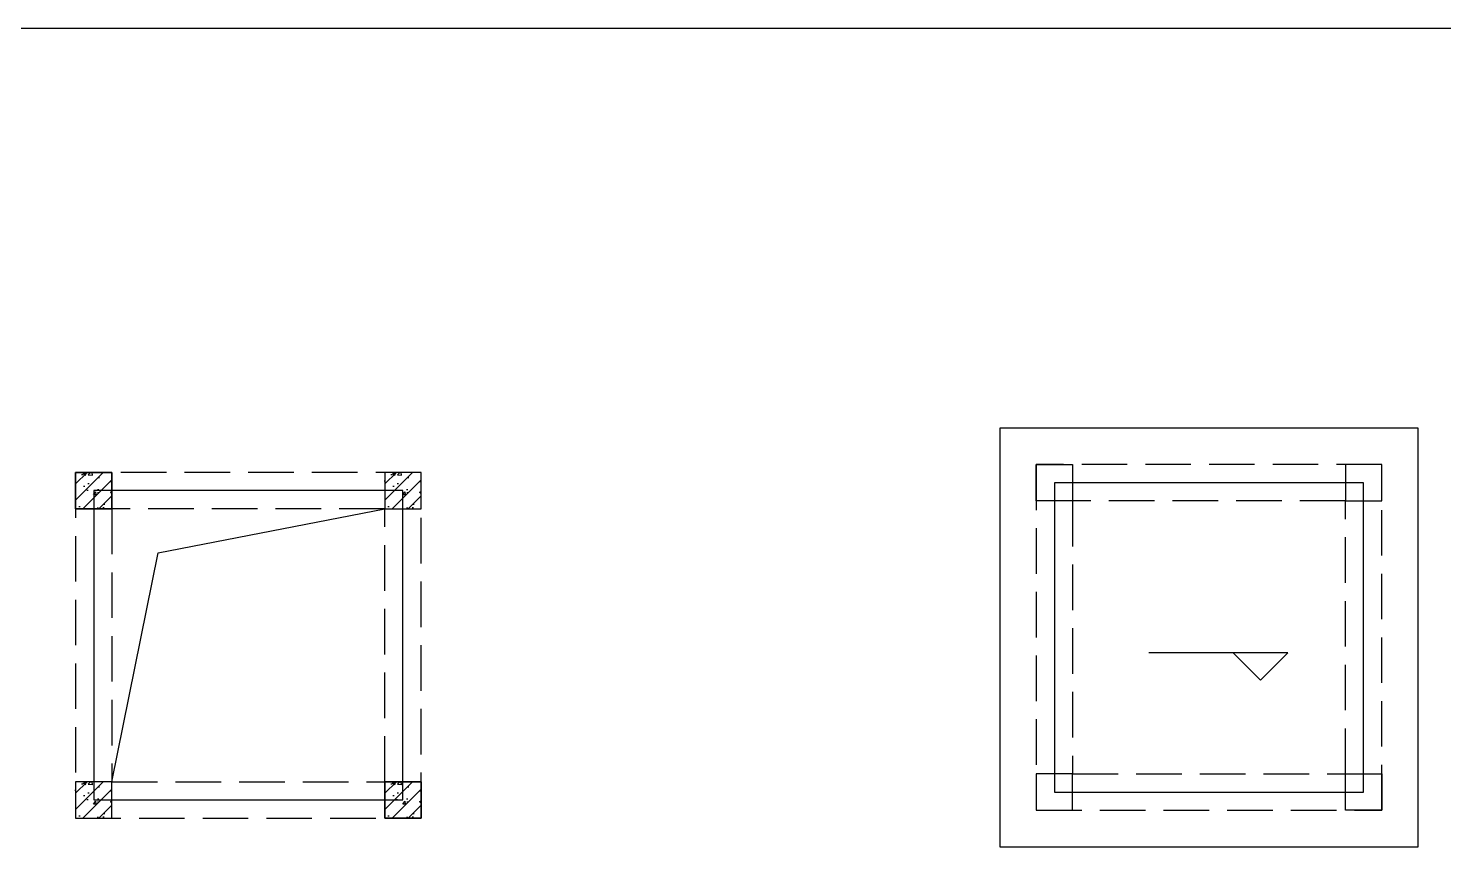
# Model space of a CAD drawing. Extents: x -737978 to 768813, y -372247 to 1140308.
# Drawn here: x -601390 to -593610, y -329513 to -325016 of the extents above; entities that cross this region are included whole.
import ezdxf

# ---------------------------------------------------------------- set-up
doc = ezdxf.new("R2010")
doc.units = 0
doc.header["$LTSCALE"] = 1000
doc.header["$MEASUREMENT"] = 0
doc.linetypes.add('DASH', pattern=[0.35, 0.25, -0.1])
doc.linetypes.add('DOTE', pattern=[2.42, 2, -0.2, 0.02, -0.2])
for name, color, linetype in [('A-WALL-GLAZ', 141, 'CONTINUOUS'), ('C-B', 7, 'CONTINUOUS'), ('DIM_ELEV', 3, 'CONTINUOUS'), ('DOTE', 1, 'DOTE'), ('分格缝', 8, 'CONTINUOUS')]:
    doc.layers.add(name, color=color, linetype=linetype)

# ---------------------------------------------------------------- blocks, each defined once
blk = doc.blocks.new('A$C559B34A7')
at = {"layer": 'C-B'}
blk.add_lwpolyline([(3585.8, 3436.2), (1285.8, 3436.2), (1285.8, 1136.2), (3585.8, 1136.2)], close=True, dxfattribs=at)
at = {"layer": 'C-B', "color": 8, "linetype": 'DASH'}
for points in [[(3385.8, 3236.2), (1485.8, 3236.2), (1485.8, 1336.2), (3385.8, 1336.2)], [(3185.8, 3036.2), (1685.8, 3036.2), (1685.8, 1536.2), (3185.8, 1536.2)]]:
    blk.add_lwpolyline(points, close=True, dxfattribs=at)
at = {"layer": 'DIM_ELEV'}
for p, q in [((2869.3, 2201.9), (2104.6, 2201.9)), ((2719.3, 2051.9), (2569.3, 2201.9)), ((2719.3, 2051.9), (2869.3, 2201.9))]:
    blk.add_line(p, q, dxfattribs=at)
at = {"layer": 'DOTE', "color": 1}
blk.add_lwpolyline([(3285.8, 3136.2), (1585.8, 3136.2), (1585.8, 1436.2), (3285.8, 1436.2)], close=True, dxfattribs=at)
at = {"layer": '分格缝'}
for points in [[(1685.8, 3036.2), (1485.8, 3036.2), (1485.8, 3236.2), (1685.8, 3236.2)], [(3185.8, 3036.2), (3385.8, 3036.2), (3385.8, 3236.2), (3185.8, 3236.2)], [(1685.8, 1536.2), (1485.8, 1536.2), (1485.8, 1336.2), (1685.8, 1336.2)], [(3185.8, 1536.2), (3385.8, 1536.2), (3385.8, 1336.2), (3185.8, 1336.2)]]:
    blk.add_lwpolyline(points, close=True, dxfattribs=at)

msp = doc.modelspace()

# ---------------------------------------------------------------- hatches: boundary and pattern name
at = {"layer": '分格缝'}
h = msp.add_hatch(dxfattribs=at)
h.set_pattern_fill('钢筋混凝土', color=256, scale=25, style=0)
h.set_pattern_definition([(45, (-748642.78, -263783.86), (-44.194174, 44.194174), []), (50, (-748642.78, -263783.86), (179.31505, -15.68803), [18.75, -206.25]), (355, (-748642.78, -263783.86), (-34.68783, 188.04803), [15, -165]), (100.4514, (-748627.84, -263785.17), (144.62735, 172.35989), [15.93505, -175.28553]), (46.1842, (-748642.78, -263733.86), (266.81026, -41.37975), [28.125, -309.375]), (96.6356, (-748620.55, -263737.3), (233.66568, 243.52947), [23.90257, -262.92825]), (351.1842, (-748642.78, -263733.86), (233.6655, 243.52965), [22.5, -247.5]), (21, (-748617.78, -263746.36), (149.22676, -100.65472), [18.75, -206.25]), (326, (-748617.78, -263746.36), (60.82883, 181.28751), [15, -165]), (71.4514, (-748605.34, -263754.75), (210.05566, 80.63262), [15.93505, -175.28553]), (37.5, (-748642.78, -263783.86), (3.039964, 83.223463), [0, -163, 0, -167.5, 0, -165.625]), (7.5, (-748642.78, -263783.86), (65.767384, 98.60293), [0, -95.5, 0, -159.25, 0, -63.125]), (327.5, (-748698.53, -263783.86), (133.45561, -5.638718), [0, -62.5, 0, -195, 0, -258.75]), (317.5, (-748723.53, -263783.86), (145.79654, 25.026246), [0, -81.25, 0, -129.5, 0, -183.75])])
h.paths.add_polyline_path([(-600930.5, -327456.1), (-601130.5, -327456.1), (-601130.5, -327656.1), (-600930.5, -327656.1)])
h = msp.add_hatch(dxfattribs=at)
h.set_pattern_fill('钢筋混凝土', color=256, scale=25, style=0)
h.set_pattern_definition([(45, (-746942.78, -263783.86), (-44.194174, 44.194174), []), (50, (-746942.78, -263783.86), (179.31505, -15.68803), [18.75, -206.25]), (355, (-746942.78, -263783.86), (-34.68783, 188.04803), [15, -165]), (100.4514, (-746927.84, -263785.17), (144.62735, 172.35989), [15.93505, -175.28553]), (46.1842, (-746942.78, -263733.86), (266.81026, -41.37975), [28.125, -309.375]), (96.6356, (-746920.55, -263737.3), (233.66568, 243.52947), [23.90257, -262.92825]), (351.1842, (-746942.78, -263733.86), (233.6655, 243.52965), [22.5, -247.5]), (21, (-746917.78, -263746.36), (149.22676, -100.65472), [18.75, -206.25]), (326, (-746917.78, -263746.36), (60.82883, 181.28751), [15, -165]), (71.4514, (-746905.34, -263754.75), (210.05566, 80.63262), [15.93505, -175.28553]), (37.5, (-746942.78, -263783.86), (3.039964, 83.223463), [0, -163, 0, -167.5, 0, -165.625]), (7.5, (-746942.78, -263783.86), (65.767384, 98.60293), [0, -95.5, 0, -159.25, 0, -63.125]), (327.5, (-746998.53, -263783.86), (133.45561, -5.638718), [0, -62.5, 0, -195, 0, -258.75]), (317.5, (-747023.53, -263783.86), (145.79654, 25.026246), [0, -81.25, 0, -129.5, 0, -183.75])])
h.paths.add_polyline_path([(-599230.5, -327456.1), (-599430.5, -327456.1), (-599430.5, -327656.1), (-599230.5, -327656.1)])
h = msp.add_hatch(dxfattribs=at)
h.set_pattern_fill('钢筋混凝土', color=256, scale=25, style=0)
h.set_pattern_definition([(45, (-748642.78, -265483.86), (-44.194174, 44.194174), []), (50, (-748642.78, -265483.86), (179.31505, -15.68803), [18.75, -206.25]), (355, (-748642.78, -265483.86), (-34.68783, 188.04803), [15, -165]), (100.4514, (-748627.84, -265485.17), (144.62735, 172.35989), [15.93505, -175.28553]), (46.1842, (-748642.78, -265433.86), (266.81026, -41.37975), [28.125, -309.375]), (96.6356, (-748620.55, -265437.3), (233.66568, 243.52947), [23.90257, -262.92825]), (351.1842, (-748642.78, -265433.86), (233.6655, 243.52965), [22.5, -247.5]), (21, (-748617.78, -265446.36), (149.22676, -100.65472), [18.75, -206.25]), (326, (-748617.78, -265446.36), (60.82883, 181.28751), [15, -165]), (71.4514, (-748605.34, -265454.75), (210.05566, 80.63262), [15.93505, -175.28553]), (37.5, (-748642.78, -265483.86), (3.039964, 83.223463), [0, -163, 0, -167.5, 0, -165.625]), (7.5, (-748642.78, -265483.86), (65.767384, 98.60293), [0, -95.5, 0, -159.25, 0, -63.125]), (327.5, (-748698.53, -265483.86), (133.45561, -5.638718), [0, -62.5, 0, -195, 0, -258.75]), (317.5, (-748723.53, -265483.86), (145.79654, 25.026246), [0, -81.25, 0, -129.5, 0, -183.75])])
h.paths.add_polyline_path([(-600930.5, -329156.1), (-601130.5, -329156.1), (-601130.5, -329356.1), (-600930.5, -329356.1)])
h = msp.add_hatch(dxfattribs=at)
h.set_pattern_fill('钢筋混凝土', color=256, scale=25, style=0)
h.set_pattern_definition([(45, (-746942.78, -265483.86), (-44.194174, 44.194174), []), (50, (-746942.78, -265483.86), (179.31505, -15.68803), [18.75, -206.25]), (355, (-746942.78, -265483.86), (-34.68783, 188.04803), [15, -165]), (100.4514, (-746927.84, -265485.17), (144.62735, 172.35989), [15.93505, -175.28553]), (46.1842, (-746942.78, -265433.86), (266.81026, -41.37975), [28.125, -309.375]), (96.6356, (-746920.55, -265437.3), (233.66568, 243.52947), [23.90257, -262.92825]), (351.1842, (-746942.78, -265433.86), (233.6655, 243.52965), [22.5, -247.5]), (21, (-746917.78, -265446.36), (149.22676, -100.65472), [18.75, -206.25]), (326, (-746917.78, -265446.36), (60.82883, 181.28751), [15, -165]), (71.4514, (-746905.34, -265454.75), (210.05566, 80.63262), [15.93505, -175.28553]), (37.5, (-746942.78, -265483.86), (3.039964, 83.223463), [0, -163, 0, -167.5, 0, -165.625]), (7.5, (-746942.78, -265483.86), (65.767384, 98.60293), [0, -95.5, 0, -159.25, 0, -63.125]), (327.5, (-746998.53, -265483.86), (133.45561, -5.638718), [0, -62.5, 0, -195, 0, -258.75]), (317.5, (-747023.53, -265483.86), (145.79654, 25.026246), [0, -81.25, 0, -129.5, 0, -183.75])])
h.paths.add_polyline_path([(-599230.5, -329156.1), (-599430.5, -329156.1), (-599430.5, -329356.1), (-599230.5, -329356.1)])

# ---------------------------------------------------------------- linework, layer by layer
at = {"layer": 'A-WALL-GLAZ'}
msp.add_lwpolyline([(-628207.6, -325015.9), (-592208.1, -325015.9)], dxfattribs=at)
at = {"layer": 'C-B', "color": 8, "linetype": 'DASH'}
for points in [[(-599230.5, -327456.1), (-601130.5, -327456.1), (-601130.5, -329356.1), (-599230.5, -329356.1)], [(-599430.5, -327656.1), (-600930.5, -327656.1), (-600930.5, -329156.1), (-599430.5, -329156.1)]]:
    msp.add_lwpolyline(points, close=True, dxfattribs=at)
at = {"layer": 'DOTE', "color": 1}
msp.add_lwpolyline([(-599330.5, -327556.1), (-601030.5, -327556.1), (-601030.5, -329256.1), (-599330.5, -329256.1)], close=True, dxfattribs=at)
at = {"layer": '分格缝'}
for points in [[(-600930.5, -327656.1), (-601130.5, -327656.1), (-601130.5, -327456.1), (-600930.5, -327456.1)], [(-600930.5, -327456.1), (-601130.5, -327456.1), (-601130.5, -327656.1), (-600930.5, -327656.1)], [(-599430.5, -327656.1), (-599230.5, -327656.1), (-599230.5, -327456.1), (-599430.5, -327456.1)], [(-599230.5, -327456.1), (-599430.5, -327456.1), (-599430.5, -327656.1), (-599230.5, -327656.1)], [(-600930.5, -329156.1), (-601130.5, -329156.1), (-601130.5, -329356.1), (-600930.5, -329356.1)], [(-599430.5, -329156.1), (-599230.5, -329156.1), (-599230.5, -329356.1), (-599430.5, -329356.1)], [(-599230.5, -329156.1), (-599430.5, -329156.1), (-599430.5, -329356.1), (-599230.5, -329356.1)]]:
    msp.add_lwpolyline(points, close=True, dxfattribs=at)
msp.add_lwpolyline([(-600930.5, -329156.1), (-600675.6, -327898.6), (-599430.5, -327656.1)], dxfattribs=at)

# ---------------------------------------------------------------- block references
msp.add_blockref('A$C559B34A7', (-597335.7, -330649.1), dxfattribs=at)

doc.saveas('drawing.dxf')
